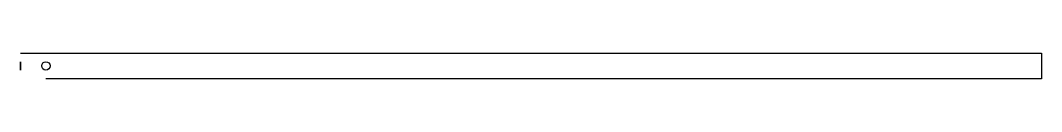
# Model space of a CAD drawing. Header units: millimetres. Extents: x 27 to 147, y 28 to 31.
import ezdxf

# ---------------------------------------------------------------- set-up
doc = ezdxf.new("R2010")
doc.units = ezdxf.units.MM
doc.header["$MEASUREMENT"] = 0

msp = doc.modelspace()

# ---------------------------------------------------------------- linework, layer by layer
for p, q in [((27.15, 31.09), (147.15, 31.09)), ((147.15, 31.09), (147.15, 28.09)), ((147.15, 28.09), (30.15, 28.09))]:
    msp.add_line(p, q)
at = {"extrusion": (-1, 0, -2.22045e-16)}
msp.add_circle((-29.59, 3.03, -27.15), 0.5, dxfattribs=at)
msp.add_circle((30.15, 29.59), 0.5)

doc.saveas('drawing.dxf')
